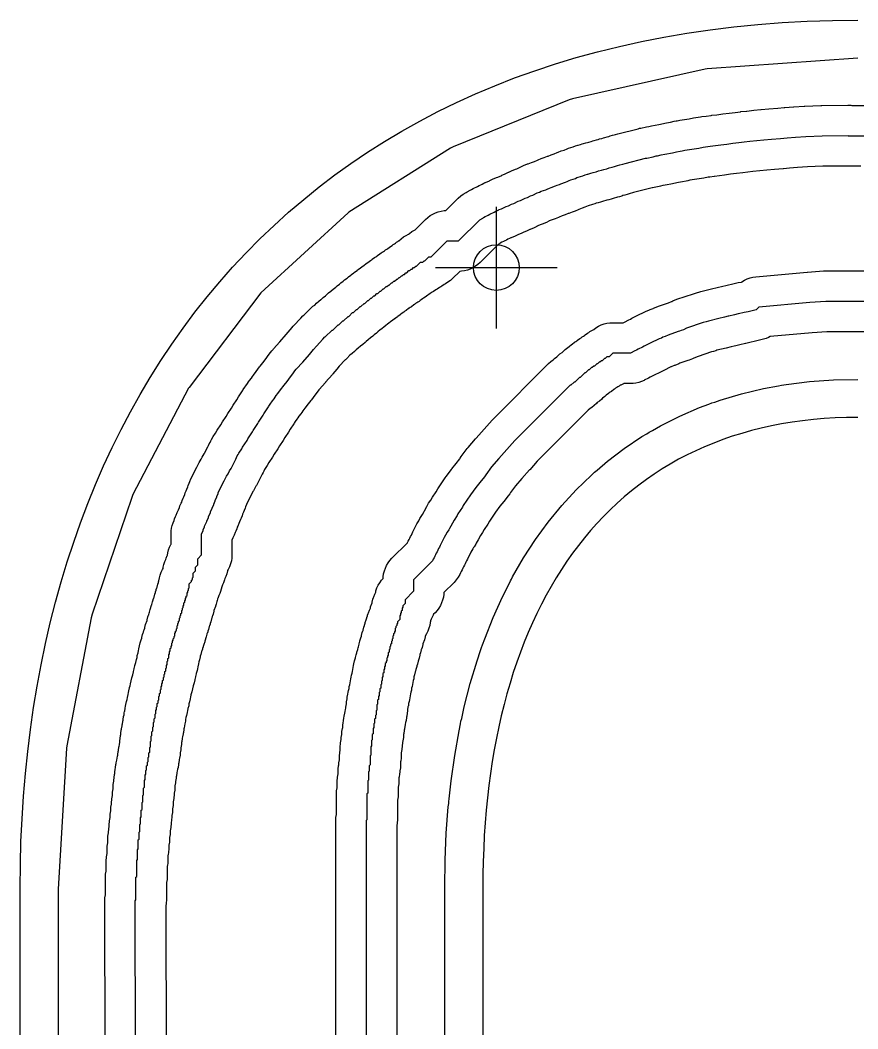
# Model space of a CAD drawing. Header units: millimetres. Extents: x 0 to 1800, y 0 to 406.
# Drawn here: x 1056.6 to 1166.6, y 183.9 to 316.4 of the extents above; entities that cross this region are included whole.
import ezdxf

# ---------------------------------------------------------------- set-up
doc = ezdxf.new("R2010")
doc.units = ezdxf.units.MM
for name, color, linetype in [('1_LETTERS', 7, 'Continuous'), ('2_BACK_inset_5mm', 7, 'Continuous'), ('4_THREADED_RODS_MX', 7, 'Continuous'), ('CENTERLINE', 7, 'Continuous'), ('GROOVE_8MM', 7, 'Continuous')]:
    doc.layers.add(name, color=color, linetype=linetype)

msp = doc.modelspace()

# ---------------------------------------------------------------- linework, layer by layer
at = {"layer": '1_LETTERS'}
for points in [[(1056.64, 165.4), (1056.64, 202.42), (1056.67, 205.48), (1056.75, 208.51), (1056.89, 211.51), (1057.09, 214.48), (1057.33, 217.43), (1057.64, 220.35), (1057.99, 223.24), (1058.41, 226.1), (1058.87, 228.93), (1059.39, 231.73), (1059.97, 234.5), (1060.6, 237.23), (1061.29, 239.93), (1062.03, 242.6), (1062.82, 245.23), (1063.67, 247.82), (1064.57, 250.38), (1065.52, 252.91), (1066.53, 255.39), (1067.6, 257.84), (1068.71, 260.24), (1069.89, 262.61), (1071.11, 264.94), (1072.39, 267.22), (1073.72, 269.46), (1075.1, 271.66), (1076.54, 273.82), (1078.04, 275.93), (1079.58, 278), (1081.18, 280.02), (1082.83, 282), (1084.53, 283.92), (1086.29, 285.8), (1088.1, 287.63), (1089.96, 289.41), (1091.88, 291.15), (1093.85, 292.83), (1095.87, 294.46), (1097.94, 296.03), (1100.06, 297.56), (1102.24, 299.03), (1104.47, 300.44), (1106.75, 301.8), (1109.09, 303.11), (1111.47, 304.36), (1113.91, 305.55), (1116.4, 306.68), (1118.94, 307.75), (1121.54, 308.77), (1124.18, 309.72), (1126.88, 310.62), (1129.63, 311.45), (1132.43, 312.22), (1135.28, 312.92), (1138.18, 313.57), (1141.13, 314.14), (1144.14, 314.66), (1147.19, 315.1), (1150.3, 315.48), (1153.46, 315.8), (1156.67, 316.04), (1159.93, 316.22), (1163.24, 316.32), (1166.6, 316.36)], [(1166.6, 264.2), (1165.1, 264.18), (1163.62, 264.13), (1162.17, 264.04), (1160.74, 263.92), (1159.33, 263.76), (1157.94, 263.57), (1156.58, 263.35), (1155.23, 263.09), (1153.91, 262.8), (1152.62, 262.47), (1151.34, 262.11), (1150.09, 261.72), (1148.86, 261.29), (1147.66, 260.84), (1146.47, 260.35), (1145.31, 259.83), (1144.18, 259.28), (1143.06, 258.7), (1141.97, 258.08), (1140.9, 257.44), (1139.86, 256.76), (1138.84, 256.06), (1137.84, 255.32), (1136.86, 254.56), (1135.91, 253.76), (1134.98, 252.94), (1134.08, 252.08), (1133.19, 251.2), (1132.34, 250.29), (1131.5, 249.35), (1130.69, 248.39), (1129.9, 247.39), (1129.14, 246.37), (1128.39, 245.32), (1127.68, 244.25), (1126.98, 243.15), (1126.31, 242.02), (1125.67, 240.86), (1125.05, 239.68), (1124.45, 238.47), (1123.87, 237.24), (1123.32, 235.98), (1122.8, 234.7), (1122.29, 233.39), (1121.82, 232.06), (1121.36, 230.7), (1120.93, 229.32), (1120.53, 227.92), (1120.15, 226.49), (1119.79, 225.04), (1119.46, 223.57), (1119.15, 222.07), (1118.86, 220.55), (1118.6, 219.01), (1118.37, 217.44), (1118.16, 215.86), (1117.97, 214.25), (1117.81, 212.62), (1117.68, 210.98), (1117.56, 209.31), (1117.48, 207.62), (1117.41, 205.9), (1117.38, 204.17), (1117.36, 202.42), (1117.36, 165.4)]]:
    msp.add_lwpolyline(points, dxfattribs=at)
at = {"layer": '2_BACK_inset_5mm'}
for points in [[(1166.6, 311.35), (1146.8, 309.98), (1146.54, 309.94), (1129.13, 306.05), (1128.7, 305.91), (1113.47, 299.72), (1113.14, 299.55), (1099.78, 291.13), (1099.71, 291.08), (1088.24, 280.54), (1078.81, 268.14), (1078.75, 268.03), (1071.44, 254.08), (1071.28, 253.69), (1066.07, 238.36), (1065.95, 237.89), (1062.78, 221.06), (1062.74, 220.78), (1061.64, 202.28), (1061.64, 165.54)], [(1112.36, 165.36), (1112.36, 202.46), (1112.42, 206.05), (1112.57, 209.6), (1112.83, 213.08), (1112.88, 213.52), (1112.89, 213.77), (1112.94, 214.11), (1113.2, 216.48), (1113.67, 219.8), (1114.24, 223.03), (1114.44, 223.95), (1114.49, 224.32), (1114.6, 224.69), (1114.92, 226.19), (1115.71, 229.26), (1116.6, 232.24), (1117.07, 233.59), (1117.19, 234), (1117.33, 234.32), (1117.61, 235.13), (1118.72, 237.93), (1119.94, 240.64), (1120.83, 242.37), (1120.99, 242.75), (1121.13, 242.97), (1121.27, 243.25), (1122.72, 245.75), (1124.27, 248.16), (1125.94, 250.45), (1127.72, 252.63), (1129.61, 254.69), (1131.61, 256.63), (1131.8, 256.8), (1132.01, 257.02), (1132.36, 257.28), (1133.72, 258.45), (1135.93, 260.13), (1138.25, 261.68), (1138.87, 262.04), (1139.2, 262.28), (1139.62, 262.47), (1140.68, 263.09), (1143.2, 264.36), (1145.82, 265.49), (1147.01, 265.92), (1147.42, 266.11), (1147.82, 266.21), (1148.53, 266.47), (1151.33, 267.3), (1154.22, 267.99), (1156.17, 268.34), (1156.58, 268.44), (1156.87, 268.46), (1157.19, 268.52), (1160.24, 268.9), (1163.38, 269.13), (1166.6, 269.2)]]:
    msp.add_lwpolyline(points, dxfattribs=at)
at = {"layer": '4_THREADED_RODS_MX'}
for p, q in [((1119.13, 291.87), (1119.13, 275.87)), ((1111.13, 283.87), (1127.13, 283.87))]:
    msp.add_line(p, q, dxfattribs=at)
msp.add_circle((1119.13, 283.87), 3, dxfattribs=at)
at = {"layer": 'CENTERLINE'}
for points in [[(1078.54, 241.14), (1078.64, 241.24), (1078.64, 241.44), (1078.74, 241.54), (1078.74, 241.74), (1078.84, 241.84), (1078.84, 242.34), (1079.14, 242.64), (1079.14, 242.84), (1079.24, 242.94), (1079.24, 243.14), (1079.34, 243.24), (1079.34, 243.74), (1079.64, 244.04), (1079.64, 244.54), (1079.94, 244.84), (1079.94, 245.64), (1080.44, 246.14), (1080.44, 248.93), (1080.64, 249.33), (1080.64, 249.43), (1080.84, 249.83), (1080.84, 249.93), (1081.14, 250.53), (1081.14, 250.63), (1081.34, 251.03), (1081.34, 251.13), (1081.64, 251.73), (1081.64, 251.83), (1081.84, 252.23), (1081.84, 252.33), (1082.04, 252.73), (1082.04, 252.83), (1082.24, 253.23), (1082.24, 253.33), (1082.44, 253.73), (1082.44, 253.83), (1082.64, 254.23), (1082.64, 254.33), (1082.64, 254.34), (1083.42, 255.89), (1083.42, 255.89), (1083.72, 256.49), (1083.92, 256.79), (1084.12, 257.19), (1084.32, 257.49), (1084.84, 258.54), (1084.94, 258.74), (1085.04, 258.94), (1085.14, 259.14), (1085.24, 259.34), (1085.32, 259.49), (1085.72, 260.09), (1085.82, 260.29), (1086.42, 261.19), (1086.52, 261.39), (1087.12, 262.29), (1087.22, 262.49), (1087.82, 263.39), (1087.92, 263.59), (1088.52, 264.49), (1088.62, 264.69), (1089.22, 265.59), (1089.23, 265.61), (1089.26, 265.66), (1089.46, 265.96), (1089.76, 266.36), (1089.96, 266.66), (1090.26, 267.06), (1090.46, 267.36), (1090.81, 267.82), (1091.27, 268.43), (1091.67, 268.93), (1092.11, 269.52), (1092.41, 269.92), (1092.71, 270.32), (1092.71, 270.33), (1092.87, 270.52), (1093.72, 271.46), (1094.61, 272.47), (1095.16, 273.13), (1095.53, 273.56), (1096.37, 274.49), (1096.64, 274.77), (1096.67, 274.77), (1097.57, 275.67), (1097.67, 275.67), (1098.37, 276.37), (1098.47, 276.37), (1098.97, 276.87), (1099.07, 276.87), (1099.67, 277.47), (1099.77, 277.47), (1100.27, 277.97), (1100.37, 277.97), (1100.77, 278.37), (1100.87, 278.37), (1101.27, 278.77), (1101.37, 278.77), (1101.77, 279.17), (1101.87, 279.17), (1102.27, 279.57), (1102.37, 279.57), (1102.67, 279.87), (1102.77, 279.87), (1103.07, 280.17), (1103.17, 280.17), (1103.47, 280.47), (1103.57, 280.47), (1103.87, 280.77), (1103.97, 280.77), (1104.27, 281.07), (1104.37, 281.07), (1104.67, 281.37), (1104.77, 281.37), (1104.97, 281.57), (1105.07, 281.57), (1105.37, 281.87), (1105.47, 281.87), (1105.67, 282.07), (1105.77, 282.07), (1106.07, 282.37), (1106.17, 282.37), (1106.37, 282.57), (1106.47, 282.57), (1106.67, 282.77), (1106.77, 282.77), (1106.97, 282.97), (1107.07, 282.97), (1107.27, 283.17), (1107.37, 283.17), (1107.67, 283.47), (1107.77, 283.47), (1107.97, 283.67), (1108.07, 283.67), (1108.27, 283.87), (1108.37, 283.87), (1108.57, 284.07), (1108.67, 284.07), (1109.17, 284.57), (1109.47, 284.57), (1109.67, 284.77), (1109.77, 284.77), (1110.27, 285.27), (1110.57, 285.27), (1112.67, 287.37), (1114.17, 287.37), (1116.97, 290.16), (1117.37, 290.36), (1117.47, 290.46), (1117.47, 290.47), (1117.67, 290.57), (1117.87, 290.67), (1118.07, 290.77), (1118.27, 290.87), (1118.47, 290.97), (1118.67, 291.07), (1118.87, 291.17), (1119.07, 291.27), (1119.27, 291.37), (1119.47, 291.47), (1119.51, 291.49), (1119.81, 291.59), (1120.41, 291.89), (1120.71, 291.99), (1121.11, 292.19), (1121.41, 292.29), (1122.01, 292.59), (1122.31, 292.69), (1122.91, 292.99), (1123.21, 293.09), (1123.61, 293.29), (1123.91, 293.39), (1124.51, 293.69), (1124.81, 293.79), (1125.01, 293.89), (1125.61, 294.09), (1125.81, 294.19), (1126.11, 294.29), (1126.31, 294.39), (1126.91, 294.59), (1127.11, 294.69), (1127.41, 294.79), (1127.61, 294.89), (1128.21, 295.09), (1128.41, 295.19), (1128.71, 295.29), (1128.91, 295.39), (1129.51, 295.59), (1129.71, 295.69), (1129.89, 295.74), (1130.49, 295.94), (1130.79, 296.04), (1131.09, 296.14), (1131.14, 296.16), (1131.54, 296.26), (1131.84, 296.36), (1132.24, 296.46), (1132.54, 296.56), (1132.94, 296.66), (1133.24, 296.76), (1133.64, 296.86), (1133.94, 296.96), (1134.34, 297.06), (1134.64, 297.16), (1135.04, 297.26), (1135.34, 297.36), (1135.74, 297.46), (1136.04, 297.56), (1138.72, 298.23), (1138.87, 298.26), (1139.72, 298.43), (1140.12, 298.53), (1140.27, 298.56), (1140.77, 298.66), (1141.27, 298.76), (1142.27, 298.96), (1142.77, 299.06), (1143.27, 299.16), (1143.53, 299.21), (1143.89, 299.27), (1144.49, 299.37), (1145.09, 299.47), (1145.69, 299.57), (1146.29, 299.67), (1146.58, 299.72), (1147.21, 299.8), (1147.91, 299.9), (1148.58, 299.99), (1149.38, 300.09), (1150.18, 300.19), (1150.98, 300.29), (1151.67, 300.37), (1152.39, 300.45), (1153.31, 300.54), (1154.24, 300.64), (1155.27, 300.73), (1156.44, 300.84), (1157.29, 300.92), (1158.41, 301), (1159.77, 301.09), (1161.88, 301.17), (1165.29, 301.21), (1165.33, 301.17), (1167.73, 301.17)], [(1176.47, 279.44), (1162.36, 279.44), (1160.28, 279.29), (1153.57, 278.68), (1153.23, 278.34), (1153.22, 278.34), (1152.18, 278.08), (1151.68, 277.98), (1150.93, 277.79), (1150.88, 277.78), (1150.38, 277.68), (1149.63, 277.49), (1149.58, 277.48), (1149.08, 277.38), (1148.33, 277.19), (1146.96, 276.85), (1146.66, 276.75), (1146.26, 276.65), (1144.09, 275.92), (1143.69, 275.72), (1143.39, 275.62), (1143.19, 275.52), (1143.01, 275.46), (1141.69, 275.02), (1141.29, 274.82), (1140.99, 274.72), (1140.79, 274.62), (1140.49, 274.52), (1139.33, 273.94), (1138.73, 273.64), (1138.53, 273.54), (1138.33, 273.44), (1137.73, 273.14), (1137.53, 273.04), (1137.33, 272.94), (1136.73, 272.64), (1136.73, 272.64), (1134.43, 272.64), (1133.93, 272.14), (1133.63, 272.14), (1133.43, 271.94), (1133.33, 271.94), (1133.03, 271.64), (1132.93, 271.64), (1132.73, 271.44), (1132.63, 271.44), (1132.43, 271.24), (1132.33, 271.24), (1132.03, 270.94), (1131.93, 270.94), (1131.73, 270.74), (1131.63, 270.74), (1131.33, 270.44), (1131.23, 270.44), (1130.83, 270.04), (1130.73, 270.04), (1130.13, 269.44), (1130.03, 269.44), (1129.43, 268.84), (1129.33, 268.84), (1128.93, 268.44), (1128.83, 268.44), (1121.58, 261.19), (1120.52, 260), (1119.46, 258.82), (1118.52, 257.7), (1117.74, 256.65), (1117.57, 256.4), (1116.98, 255.66), (1116.43, 254.98), (1115.74, 254.05), (1114.78, 252.62), (1114.68, 252.42), (1114.08, 251.52), (1113.98, 251.32), (1113.58, 250.72), (1113.18, 249.92), (1112.98, 249.62), (1112.88, 249.42), (1112.68, 249.12), (1112.48, 248.72), (1112.28, 248.42), (1111.76, 247.37), (1111.66, 247.17), (1111.56, 246.97), (1111.46, 246.77), (1111.36, 246.57), (1111.26, 246.37), (1111.16, 246.17), (1111.06, 245.97), (1110.96, 245.77), (1110.86, 245.57), (1110.76, 245.37), (1110.76, 245.37), (1108.26, 242.87), (1108.26, 241.37), (1107.16, 240.27), (1107.16, 239.77), (1106.86, 239.47), (1106.86, 239.27), (1106.76, 239.17), (1106.76, 238.87), (1106.66, 238.77), (1106.66, 238.57), (1106.56, 238.47), (1106.56, 238.27), (1106.46, 238.17), (1106.46, 237.67), (1106.16, 237.37), (1106.16, 237.17), (1106.06, 237.07), (1106.06, 236.87), (1105.96, 236.77), (1105.96, 236.57), (1105.86, 236.47), (1105.86, 236.17), (1105.76, 236.07), (1105.76, 235.87), (1105.66, 235.77), (1105.66, 235.57), (1105.56, 235.47), (1105.56, 235.17), (1105.46, 235.07), (1105.46, 234.87), (1105.36, 234.77), (1105.36, 234.47), (1105.26, 234.37), (1105.26, 234.17), (1105.16, 234.07), (1105.16, 233.77), (1105.06, 233.67), (1105.06, 233.37), (1104.96, 233.27), (1104.96, 232.97), (1104.86, 232.87), (1104.86, 232.67), (1104.76, 232.57), (1104.76, 232.27), (1104.66, 232.17), (1104.66, 231.97), (1104.56, 231.87), (1104.56, 231.57), (1104.46, 231.47), (1104.46, 231.17), (1104.36, 231.07), (1104.36, 230.67), (1104.26, 230.57), (1104.26, 230.17), (1104.16, 230.07), (1104.16, 229.67), (1104.06, 229.57), (1104.06, 229.17), (1103.96, 229.07), (1103.96, 228.67), (1103.86, 228.57), (1103.86, 228.17), (1103.76, 228.07), (1103.76, 227.67), (1103.66, 227.57), (1103.66, 227.17), (1103.56, 227.07), (1103.56, 226.57), (1103.46, 226.47), (1103.46, 225.77), (1103.36, 225.67), (1103.36, 225.17), (1103.26, 225.07), (1103.26, 224.67), (1103.16, 224.57), (1103.16, 224.07), (1103.06, 223.97), (1103.06, 223.47), (1102.96, 223.37), (1102.96, 222.67), (1102.86, 222.57), (1102.86, 221.87), (1102.76, 221.77), (1102.76, 221.07), (1102.66, 220.97), (1102.66, 219.87), (1102.56, 219.77), (1102.56, 218.57), (1102.46, 218.47), (1102.46, 217.77), (1102.36, 217.67), (1102.36, 216.57), (1102.26, 216.47), (1102.26, 214.87), (1102.16, 214.77), (1102.16, 211.37)], [(1071.84, 161.07), (1071.75, 200.75), (1071.84, 200.84), (1071.84, 203.84), (1071.94, 203.94), (1071.94, 206.04), (1072.04, 206.14), (1072.04, 207.44), (1072.14, 207.54), (1072.14, 208.74), (1072.24, 208.84), (1072.24, 209.74), (1072.34, 209.84), (1072.34, 210.74), (1072.44, 210.84), (1072.44, 211.64), (1072.54, 211.74), (1072.54, 212.64), (1072.64, 212.74), (1072.64, 213.64), (1072.74, 213.74), (1072.74, 214.54), (1072.84, 214.64), (1072.84, 215.54), (1072.94, 215.64), (1072.94, 216.54), (1073.04, 216.64), (1073.04, 217.24), (1073.14, 217.34), (1073.14, 217.84), (1073.24, 217.94), (1073.24, 218.44), (1073.34, 218.54), (1073.34, 218.94), (1073.44, 219.04), (1073.44, 219.54), (1073.54, 219.64), (1073.54, 220.14), (1073.64, 220.24), (1073.64, 220.84), (1073.74, 220.94), (1073.74, 221.64), (1073.84, 221.74), (1073.84, 222.34), (1073.94, 222.44), (1073.94, 222.94), (1074.04, 223.04), (1074.04, 223.54), (1074.14, 223.64), (1074.14, 224.14), (1074.24, 224.24), (1074.24, 224.64), (1074.34, 224.74), (1074.34, 225.24), (1074.44, 225.34), (1074.44, 225.74), (1074.54, 225.84), (1074.54, 226.14), (1074.64, 226.24), (1074.64, 226.64), (1074.74, 226.74), (1074.74, 227.04), (1074.84, 227.14), (1074.84, 227.54), (1074.94, 227.64), (1074.94, 227.94), (1075.04, 228.04), (1075.04, 228.44), (1075.14, 228.54), (1075.14, 228.84), (1075.24, 228.94), (1075.24, 229.24), (1075.34, 229.34), (1075.34, 229.64), (1075.44, 229.74), (1075.44, 230.04), (1075.54, 230.14), (1075.54, 230.44), (1075.64, 230.54), (1075.64, 230.84), (1075.74, 230.94), (1075.74, 231.24), (1075.84, 231.34), (1075.84, 231.64), (1075.94, 231.74), (1075.94, 232.14), (1076.04, 232.24), (1076.04, 232.54), (1076.14, 232.64), (1076.14, 233.04), (1076.24, 233.14), (1076.24, 233.44), (1076.34, 233.54), (1076.34, 233.84), (1076.44, 233.94), (1076.44, 234.14), (1076.54, 234.24), (1076.54, 234.54), (1076.64, 234.64), (1076.64, 234.84), (1076.74, 234.94), (1076.74, 235.14), (1076.84, 235.24), (1076.84, 235.44), (1076.94, 235.54), (1076.94, 235.84), (1077.04, 235.94), (1077.04, 236.14), (1077.14, 236.24), (1077.14, 236.44), (1077.24, 236.54), (1077.24, 236.84), (1077.34, 236.94), (1077.34, 237.14), (1077.44, 237.24), (1077.44, 237.44), (1077.54, 237.54), (1077.54, 237.84), (1077.64, 237.94), (1077.64, 238.14), (1077.74, 238.24), (1077.74, 238.44), (1077.84, 238.54), (1077.84, 238.84), (1077.94, 238.94), (1077.94, 239.14), (1078.04, 239.24), (1078.04, 239.44), (1078.14, 239.54), (1078.14, 239.84), (1078.24, 239.94), (1078.24, 240.14), (1078.34, 240.24), (1078.34, 240.44), (1078.44, 240.54), (1078.44, 240.74), (1078.54, 240.84), (1078.54, 241.14)], [(1102.16, 211.37), (1102.06, 211.27), (1102.06, 162.68)]]:
    msp.add_lwpolyline(points, dxfattribs=at)
at = {"layer": 'GROOVE_8MM'}
for points in [[(1067.84, 161.06), (1067.75, 200.74), (1067.77, 201.13), (1067.83, 201.52), (1067.84, 201.57), (1067.84, 203.84), (1067.86, 204.23), (1067.91, 204.62), (1067.94, 204.71), (1067.94, 204.71), (1067.94, 206.04), (1067.96, 206.43), (1068.01, 206.82), (1068.04, 206.91), (1068.04, 207.44), (1068.06, 207.83), (1068.11, 208.22), (1068.14, 208.31), (1068.14, 208.74), (1068.16, 209.13), (1068.21, 209.52), (1068.24, 209.61), (1068.24, 209.74), (1068.26, 210.13), (1068.31, 210.52), (1068.34, 210.61), (1068.34, 210.74), (1068.36, 211.13), (1068.41, 211.52), (1068.44, 211.61), (1068.44, 211.64), (1068.46, 212.03), (1068.51, 212.42), (1068.54, 212.51), (1068.54, 212.64), (1068.56, 213.03), (1068.61, 213.42), (1068.64, 213.51), (1068.64, 213.64), (1068.66, 214.03), (1068.71, 214.42), (1068.74, 214.51), (1068.74, 214.54), (1068.76, 214.93), (1068.81, 215.32), (1068.84, 215.41), (1068.84, 215.54), (1068.86, 215.93), (1068.91, 216.32), (1068.94, 216.41), (1068.94, 216.54), (1068.96, 216.93), (1069.01, 217.32), (1069.05, 217.45), (1069.06, 217.63), (1069.11, 218.02), (1069.15, 218.17), (1069.16, 218.23), (1069.21, 218.62), (1069.25, 218.77), (1069.26, 218.83), (1069.31, 219.22), (1069.38, 219.47), (1069.41, 219.72), (1069.45, 219.87), (1069.46, 219.93), (1069.51, 220.32), (1069.55, 220.47), (1069.56, 220.53), (1069.61, 220.92), (1069.65, 221.05), (1069.66, 221.23), (1069.71, 221.62), (1069.74, 221.73), (1069.76, 222.03), (1069.81, 222.42), (1069.85, 222.55), (1069.86, 222.73), (1069.91, 223.12), (1069.95, 223.27), (1069.96, 223.33), (1070.01, 223.72), (1070.05, 223.87), (1070.06, 223.93), (1070.11, 224.32), (1070.15, 224.47), (1070.16, 224.53), (1070.21, 224.92), (1070.28, 225.17), (1070.31, 225.42), (1070.35, 225.57), (1070.36, 225.63), (1070.41, 226.02), (1070.48, 226.27), (1070.51, 226.52), (1070.61, 226.9), (1070.61, 226.9), (1070.61, 226.92), (1070.68, 227.17), (1070.71, 227.42), (1070.81, 227.8), (1070.81, 227.8), (1070.81, 227.82), (1070.88, 228.07), (1070.91, 228.32), (1071.01, 228.7), (1071.01, 228.7), (1071.01, 228.72), (1071.08, 228.97), (1071.11, 229.22), (1071.21, 229.6), (1071.21, 229.6), (1071.21, 229.62), (1071.31, 230), (1071.31, 230), (1071.31, 230.02), (1071.41, 230.4), (1071.41, 230.4), (1071.41, 230.42), (1071.51, 230.8), (1071.51, 230.8), (1071.51, 230.82), (1071.61, 231.2), (1071.61, 231.2), (1071.61, 231.22), (1071.71, 231.6), (1071.71, 231.6), (1071.71, 231.62), (1071.81, 232), (1071.81, 232), (1071.81, 232.02), (1071.91, 232.4), (1071.91, 232.4), (1071.91, 232.42), (1071.98, 232.67), (1072.01, 232.92), (1072.11, 233.3), (1072.11, 233.3), (1072.11, 233.32), (1072.18, 233.57), (1072.21, 233.82), (1072.31, 234.2), (1072.31, 234.2), (1072.31, 234.22), (1072.41, 234.6), (1072.41, 234.6), (1072.41, 234.62), (1072.51, 235), (1072.59, 235.23), (1072.61, 235.3), (1072.61, 235.3), (1072.61, 235.32), (1072.71, 235.7), (1072.79, 235.93), (1072.81, 236), (1072.89, 236.23), (1072.91, 236.3), (1072.99, 236.53), (1073.01, 236.6), (1073.01, 236.6), (1073.01, 236.62), (1073.11, 237), (1073.19, 237.23), (1073.21, 237.3), (1073.29, 237.53), (1073.31, 237.6), (1073.31, 237.6), (1073.31, 237.62), (1073.41, 238), (1073.49, 238.23), (1073.51, 238.3), (1073.59, 238.53), (1073.61, 238.6), (1073.61, 238.6), (1073.61, 238.62), (1073.71, 239), (1073.79, 239.23), (1073.81, 239.3), (1073.89, 239.53), (1073.91, 239.6), (1073.91, 239.6), (1073.91, 239.62), (1074.01, 240), (1074.09, 240.23), (1074.11, 240.3), (1074.19, 240.53), (1074.21, 240.6), (1074.21, 240.6), (1074.21, 240.62), (1074.31, 241), (1074.39, 241.23), (1074.41, 241.3), (1074.49, 241.53), (1074.51, 241.6), (1074.59, 241.83), (1074.61, 241.9), (1074.61, 241.9), (1074.61, 241.92), (1074.71, 242.3), (1074.79, 242.53), (1074.81, 242.6), (1074.86, 242.73), (1074.91, 243.12), (1075.01, 243.5), (1075.14, 243.87), (1075.31, 244.22), (1075.39, 244.36), (1075.41, 244.52), (1075.51, 244.9), (1075.64, 245.27), (1075.77, 245.54), (1075.81, 245.7), (1075.94, 246.07), (1075.97, 246.13), (1076.01, 246.42), (1076.11, 246.8), (1076.24, 247.17), (1076.41, 247.52), (1076.44, 247.57), (1076.44, 248.93), (1076.45, 249.3), (1076.51, 249.67), (1076.59, 250.03), (1076.71, 250.38), (1076.84, 250.68), (1076.91, 250.88), (1077.04, 251.18), (1077.11, 251.38), (1077.26, 251.72), (1077.35, 251.89), (1077.41, 252.08), (1077.54, 252.38), (1077.61, 252.58), (1077.76, 252.92), (1077.85, 253.09), (1077.91, 253.28), (1078.04, 253.58), (1078.11, 253.78), (1078.24, 254.08), (1078.31, 254.28), (1078.44, 254.58), (1078.51, 254.78), (1078.64, 255.08), (1078.71, 255.28), (1078.84, 255.58), (1078.91, 255.78), (1079.06, 256.12), (1079.84, 257.68), (1080.14, 258.28), (1080.39, 258.71), (1080.45, 258.8), (1080.54, 258.98), (1080.79, 259.41), (1080.85, 259.5), (1081.26, 260.32), (1081.36, 260.52), (1081.46, 260.72), (1081.56, 260.92), (1081.66, 261.12), (1081.74, 261.28), (1081.99, 261.71), (1082.27, 262.13), (1082.49, 262.51), (1082.97, 263.23), (1083.19, 263.61), (1083.67, 264.33), (1083.89, 264.71), (1084.37, 265.43), (1084.59, 265.81), (1085.07, 266.53), (1085.29, 266.91), (1085.82, 267.71), (1085.83, 267.72), (1085.86, 267.77), (1085.89, 267.81), (1085.89, 267.81), (1085.93, 267.88), (1085.93, 267.88), (1086.13, 268.18), (1086.26, 268.36), (1086.49, 268.67), (1086.63, 268.88), (1086.76, 269.06), (1086.99, 269.37), (1087.13, 269.58), (1087.26, 269.76), (1087.61, 270.22), (1088.07, 270.83), (1088.14, 270.93), (1088.5, 271.38), (1088.91, 271.92), (1089.21, 272.32), (1089.51, 272.72), (1089.51, 272.73), (1089.68, 272.93), (1089.84, 273.12), (1089.9, 273.19), (1090.73, 274.11), (1091.57, 275.07), (1092.09, 275.69), (1092.12, 275.74), (1092.49, 276.17), (1092.58, 276.27), (1093.43, 277.19), (1093.47, 277.24), (1093.74, 277.52), (1093.86, 277.64), (1094.78, 278.54), (1095.07, 278.79), (1095.31, 278.96), (1095.54, 279.2), (1095.83, 279.46), (1096.11, 279.67), (1096.14, 279.7), (1096.43, 279.96), (1096.71, 280.17), (1096.84, 280.3), (1097.13, 280.56), (1097.41, 280.77), (1097.44, 280.8), (1097.73, 281.06), (1098.05, 281.29), (1098.05, 281.3), (1098.23, 281.46), (1098.55, 281.69), (1098.55, 281.7), (1098.73, 281.86), (1099.05, 282.09), (1099.05, 282.1), (1099.23, 282.26), (1099.55, 282.49), (1099.55, 282.5), (1099.73, 282.66), (1100.05, 282.89), (1100.08, 282.91), (1100.13, 282.96), (1100.45, 283.19), (1100.48, 283.21), (1100.53, 283.26), (1100.85, 283.49), (1100.88, 283.51), (1100.93, 283.56), (1101.25, 283.79), (1101.28, 283.81), (1101.33, 283.86), (1101.65, 284.09), (1101.68, 284.11), (1101.73, 284.16), (1102.05, 284.39), (1102.08, 284.41), (1102.13, 284.46), (1102.45, 284.69), (1102.61, 284.79), (1102.75, 284.89), (1102.78, 284.91), (1102.83, 284.96), (1103.15, 285.19), (1103.31, 285.29), (1103.45, 285.39), (1103.48, 285.41), (1103.53, 285.46), (1103.85, 285.69), (1104.01, 285.79), (1104.15, 285.89), (1104.31, 285.99), (1104.45, 286.09), (1104.61, 286.19), (1104.75, 286.29), (1104.91, 286.39), (1105.05, 286.49), (1105.08, 286.51), (1105.13, 286.56), (1105.45, 286.79), (1105.61, 286.89), (1105.75, 286.99), (1105.91, 287.09), (1106.05, 287.19), (1106.21, 287.29), (1106.31, 287.37), (1106.34, 287.4), (1106.63, 287.66), (1106.95, 287.89), (1107.28, 288.1), (1107.61, 288.25), (1107.73, 288.36), (1108.05, 288.59), (1108.38, 288.8), (1108.49, 288.85), (1109.84, 290.2), (1110.13, 290.46), (1110.45, 290.69), (1110.78, 290.9), (1111.14, 291.06), (1111.51, 291.2), (1111.89, 291.29), (1112.28, 291.35), (1112.5, 291.36), (1114.14, 292.99), (1114.46, 293.28), (1114.8, 293.53), (1115.18, 293.74), (1115.19, 293.75), (1115.3, 293.83), (1115.68, 294.04), (1115.88, 294.14), (1116.08, 294.24), (1116.28, 294.34), (1116.48, 294.44), (1116.68, 294.54), (1116.88, 294.64), (1117.08, 294.74), (1117.28, 294.84), (1117.48, 294.94), (1117.68, 295.04), (1117.72, 295.06), (1118.24, 295.28), (1118.27, 295.29), (1118.62, 295.46), (1119.14, 295.68), (1119.17, 295.69), (1119.32, 295.76), (1119.84, 295.98), (1119.87, 295.99), (1120.22, 296.16), (1120.74, 296.38), (1120.77, 296.39), (1121.12, 296.56), (1121.64, 296.78), (1121.67, 296.79), (1121.82, 296.86), (1122.34, 297.08), (1122.37, 297.09), (1122.72, 297.26), (1123.24, 297.48), (1123.33, 297.51), (1123.74, 297.68), (1124.13, 297.81), (1124.54, 297.98), (1124.63, 298.01), (1125.04, 298.18), (1125.43, 298.31), (1125.84, 298.48), (1125.93, 298.51), (1126.34, 298.68), (1126.73, 298.81), (1127.14, 298.98), (1127.23, 299.01), (1127.64, 299.18), (1128.03, 299.31), (1128.44, 299.48), (1128.62, 299.54), (1129.22, 299.74), (1129.52, 299.84), (1129.82, 299.94), (1129.87, 299.96), (1130.17, 300.04), (1130.42, 300.1), (1130.57, 300.16), (1130.87, 300.24), (1131.12, 300.3), (1131.27, 300.36), (1131.57, 300.44), (1131.82, 300.5), (1131.97, 300.56), (1132.27, 300.64), (1132.52, 300.7), (1132.67, 300.76), (1132.97, 300.84), (1133.22, 300.9), (1133.37, 300.96), (1133.67, 301.04), (1133.92, 301.1), (1134.07, 301.16), (1134.37, 301.24), (1134.62, 301.3), (1134.77, 301.36), (1135.07, 301.44), (1137.75, 302.11), (1137.94, 302.16), (1138.08, 302.18), (1138.84, 302.34), (1139.15, 302.41), (1139.34, 302.46), (1139.48, 302.48), (1139.98, 302.58), (1140.48, 302.68), (1141.48, 302.88), (1141.98, 302.98), (1142.48, 303.08), (1142.74, 303.14), (1142.87, 303.16), (1143.23, 303.22), (1143.83, 303.32), (1144.43, 303.42), (1145.03, 303.52), (1145.63, 303.62), (1145.93, 303.67), (1146.09, 303.69), (1146.68, 303.77), (1147.34, 303.86), (1147.41, 303.87), (1148.08, 303.95), (1148.88, 304.05), (1149.68, 304.15), (1150.48, 304.25), (1151.18, 304.34), (1151.23, 304.35), (1151.95, 304.43), (1151.99, 304.43), (1152.91, 304.52), (1153.84, 304.62), (1153.88, 304.62), (1154.91, 304.71), (1156.06, 304.82), (1156.89, 304.9), (1157.01, 304.91), (1158.13, 304.99), (1158.16, 304.99), (1159.53, 305.08), (1159.61, 305.08), (1161.72, 305.17), (1161.84, 305.17), (1165.25, 305.21), (1165.65, 305.19), (1165.8, 305.17), (1167.73, 305.17)], [(1166.96, 297.17), (1165.33, 297.17), (1164.94, 297.19), (1164.85, 297.2), (1161.98, 297.17), (1159.98, 297.09), (1158.68, 297.01), (1157.63, 296.94), (1156.84, 296.86), (1156.8, 296.85), (1155.63, 296.75), (1154.62, 296.65), (1153.7, 296.56), (1152.81, 296.47), (1152.14, 296.4), (1151.47, 296.32), (1150.67, 296.22), (1149.87, 296.12), (1149.07, 296.02), (1148.44, 295.94), (1147.77, 295.84), (1147.71, 295.83), (1147.16, 295.76), (1146.95, 295.73), (1146.35, 295.63), (1145.75, 295.53), (1145.15, 295.43), (1144.55, 295.33), (1144.25, 295.28), (1144.05, 295.24), (1143.55, 295.14), (1143.05, 295.04), (1142.05, 294.84), (1141.55, 294.74), (1141.05, 294.64), (1141, 294.63), (1140.69, 294.55), (1140.51, 294.51), (1139.65, 294.34), (1139.6, 294.33), (1137.15, 293.72), (1137, 293.67), (1136.71, 293.58), (1136.45, 293.52), (1136.3, 293.47), (1136.01, 293.38), (1135.75, 293.32), (1135.6, 293.27), (1135.31, 293.18), (1135.05, 293.12), (1134.9, 293.07), (1134.61, 292.98), (1134.35, 292.92), (1134.2, 292.87), (1133.91, 292.78), (1133.65, 292.72), (1133.5, 292.67), (1133.21, 292.58), (1132.95, 292.52), (1132.8, 292.47), (1132.51, 292.38), (1132.25, 292.32), (1132.05, 292.25), (1131.75, 292.15), (1131.18, 291.96), (1130.77, 291.79), (1130.38, 291.66), (1129.97, 291.49), (1129.88, 291.46), (1129.47, 291.29), (1129.08, 291.16), (1128.67, 290.99), (1128.58, 290.96), (1128.17, 290.79), (1127.78, 290.66), (1127.37, 290.49), (1127.28, 290.46), (1126.87, 290.29), (1126.48, 290.16), (1126.07, 289.99), (1126.04, 289.98), (1125.7, 289.81), (1125.17, 289.59), (1125.14, 289.58), (1125, 289.51), (1124.47, 289.29), (1124.44, 289.28), (1124.1, 289.11), (1123.57, 288.89), (1123.54, 288.88), (1123.2, 288.71), (1122.67, 288.49), (1122.64, 288.48), (1122.5, 288.41), (1121.97, 288.19), (1121.94, 288.18), (1121.6, 288.01), (1121.07, 287.79), (1121.04, 287.78), (1120.86, 287.69), (1120.66, 287.59), (1120.46, 287.49), (1120.26, 287.39), (1120.06, 287.29), (1119.86, 287.19), (1119.66, 287.09), (1119.64, 287.08), (1119.53, 287), (1119.36, 286.91), (1117, 284.54), (1116.71, 284.28), (1116.39, 284.04), (1116.06, 283.84), (1115.7, 283.67), (1115.33, 283.54), (1114.95, 283.45), (1114.56, 283.39), (1114.33, 283.38), (1113.4, 282.44), (1113.11, 282.18), (1112.79, 281.94), (1112.46, 281.74), (1112.29, 281.66), (1111.99, 281.44), (1111.83, 281.35), (1111.69, 281.24), (1111.36, 281.04), (1111.19, 280.96), (1110.89, 280.74), (1110.73, 280.65), (1110.59, 280.54), (1110.43, 280.45), (1110.29, 280.34), (1110.13, 280.25), (1109.99, 280.14), (1109.96, 280.12), (1109.91, 280.08), (1109.59, 279.84), (1109.43, 279.75), (1109.29, 279.64), (1109.13, 279.55), (1108.99, 279.44), (1108.83, 279.35), (1108.69, 279.24), (1108.53, 279.15), (1108.39, 279.04), (1108.36, 279.02), (1108.31, 278.98), (1107.99, 278.74), (1107.83, 278.65), (1107.69, 278.54), (1107.66, 278.52), (1107.61, 278.48), (1107.29, 278.24), (1107.13, 278.15), (1106.99, 278.04), (1106.96, 278.02), (1106.91, 277.98), (1106.59, 277.74), (1106.56, 277.72), (1106.51, 277.68), (1106.19, 277.44), (1106.16, 277.42), (1106.11, 277.38), (1105.79, 277.14), (1105.76, 277.12), (1105.71, 277.08), (1105.39, 276.84), (1105.36, 276.82), (1105.31, 276.78), (1104.99, 276.54), (1104.96, 276.52), (1104.91, 276.48), (1104.59, 276.24), (1104.59, 276.24), (1104.41, 276.08), (1104.09, 275.84), (1104.09, 275.84), (1103.91, 275.68), (1103.59, 275.44), (1103.59, 275.44), (1103.41, 275.28), (1103.09, 275.04), (1103.09, 275.04), (1102.91, 274.88), (1102.63, 274.67), (1102.6, 274.64), (1102.31, 274.38), (1102.03, 274.17), (1101.9, 274.04), (1101.61, 273.78), (1101.33, 273.57), (1101.3, 273.54), (1101.01, 273.28), (1100.73, 273.07), (1100.5, 272.84), (1100.21, 272.58), (1099.93, 272.37), (1099.5, 271.94), (1099.32, 271.78), (1099.3, 271.76), (1098.52, 270.91), (1098.22, 270.55), (1097.68, 269.91), (1097.62, 269.84), (1096.73, 268.82), (1096.7, 268.78), (1095.88, 267.88), (1095.83, 267.82), (1095.61, 267.52), (1095.31, 267.12), (1094.87, 266.53), (1094.79, 266.43), (1094.43, 265.98), (1094.01, 265.42), (1093.73, 265.05), (1093.59, 264.84), (1093.46, 264.66), (1093.23, 264.35), (1093.09, 264.14), (1092.96, 263.96), (1092.73, 263.65), (1092.59, 263.44), (1092.55, 263.37), (1092.07, 262.66), (1091.85, 262.27), (1091.37, 261.56), (1091.15, 261.17), (1090.67, 260.46), (1090.45, 260.07), (1089.97, 259.36), (1089.75, 258.97), (1089.27, 258.26), (1089.05, 257.87), (1088.78, 257.48), (1088.72, 257.35), (1088.62, 257.15), (1088.52, 256.95), (1088.42, 256.75), (1087.89, 255.7), (1087.65, 255.27), (1087.58, 255.18), (1087.49, 255), (1087.25, 254.57), (1087.18, 254.48), (1086.99, 254.1), (1086.43, 252.97), (1086.36, 252.78), (1086.23, 252.48), (1086.16, 252.28), (1086.03, 251.98), (1085.96, 251.78), (1085.83, 251.48), (1085.76, 251.28), (1085.63, 250.98), (1085.56, 250.78), (1085.43, 250.48), (1085.36, 250.28), (1085.21, 249.94), (1085.13, 249.77), (1085.06, 249.58), (1084.93, 249.28), (1084.86, 249.08), (1084.71, 248.74), (1084.63, 248.57), (1084.56, 248.38), (1084.44, 248.09), (1084.44, 246.14), (1084.42, 245.74), (1084.36, 245.35), (1084.26, 244.97), (1084.13, 244.6), (1083.96, 244.25), (1083.86, 244.08), (1083.86, 244.05), (1083.76, 243.67), (1083.63, 243.3), (1083.5, 243.03), (1083.46, 242.87), (1083.33, 242.5), (1083.2, 242.23), (1083.16, 242.07), (1083.08, 241.84), (1083.06, 241.77), (1082.98, 241.54), (1082.96, 241.47), (1082.83, 241.1), (1082.7, 240.83), (1082.66, 240.67), (1082.58, 240.44), (1082.56, 240.37), (1082.48, 240.14), (1082.46, 240.07), (1082.46, 240.07), (1082.46, 240.05), (1082.36, 239.67), (1082.28, 239.44), (1082.26, 239.37), (1082.18, 239.14), (1082.16, 239.07), (1082.08, 238.84), (1082.06, 238.77), (1082.06, 238.77), (1082.06, 238.75), (1081.96, 238.37), (1081.88, 238.14), (1081.86, 238.07), (1081.78, 237.84), (1081.76, 237.77), (1081.76, 237.77), (1081.76, 237.75), (1081.66, 237.37), (1081.58, 237.14), (1081.56, 237.07), (1081.48, 236.84), (1081.46, 236.77), (1081.46, 236.77), (1081.46, 236.75), (1081.36, 236.37), (1081.28, 236.14), (1081.26, 236.07), (1081.18, 235.84), (1081.16, 235.77), (1081.16, 235.77), (1081.16, 235.75), (1081.06, 235.37), (1080.98, 235.14), (1080.96, 235.07), (1080.88, 234.84), (1080.86, 234.77), (1080.86, 234.77), (1080.86, 234.75), (1080.76, 234.37), (1080.68, 234.14), (1080.66, 234.07), (1080.58, 233.84), (1080.56, 233.77), (1080.48, 233.54), (1080.46, 233.47), (1080.46, 233.47), (1080.46, 233.45), (1080.36, 233.07), (1080.28, 232.84), (1080.26, 232.77), (1080.26, 232.77), (1080.26, 232.75), (1080.16, 232.37), (1080.16, 232.37), (1080.16, 232.35), (1080.1, 232.1), (1080.06, 231.85), (1079.96, 231.47), (1079.96, 231.47), (1079.96, 231.45), (1079.9, 231.2), (1079.86, 230.95), (1079.76, 230.57), (1079.76, 230.57), (1079.76, 230.55), (1079.66, 230.17), (1079.66, 230.17), (1079.66, 230.15), (1079.56, 229.77), (1079.56, 229.77), (1079.56, 229.75), (1079.46, 229.37), (1079.46, 229.37), (1079.46, 229.35), (1079.36, 228.97), (1079.36, 228.97), (1079.36, 228.95), (1079.26, 228.57), (1079.26, 228.57), (1079.26, 228.55), (1079.16, 228.17), (1079.16, 228.17), (1079.16, 228.15), (1079.06, 227.77), (1079.06, 227.77), (1079.06, 227.75), (1079, 227.5), (1078.96, 227.25), (1078.86, 226.87), (1078.86, 226.87), (1078.86, 226.85), (1078.8, 226.6), (1078.76, 226.35), (1078.66, 225.97), (1078.66, 225.97), (1078.66, 225.95), (1078.6, 225.7), (1078.56, 225.45), (1078.46, 225.07), (1078.46, 225.07), (1078.46, 225.05), (1078.4, 224.8), (1078.36, 224.55), (1078.32, 224.4), (1078.32, 224.34), (1078.26, 223.95), (1078.2, 223.7), (1078.16, 223.45), (1078.12, 223.3), (1078.12, 223.24), (1078.06, 222.85), (1078.02, 222.7), (1078.02, 222.64), (1077.96, 222.25), (1077.92, 222.1), (1077.92, 222.04), (1077.86, 221.65), (1077.83, 221.52), (1077.82, 221.34), (1077.76, 220.95), (1077.73, 220.84), (1077.72, 220.54), (1077.66, 220.15), (1077.63, 220.02), (1077.62, 219.84), (1077.56, 219.45), (1077.52, 219.3), (1077.52, 219.24), (1077.46, 218.85), (1077.42, 218.7), (1077.42, 218.64), (1077.36, 218.25), (1077.3, 218), (1077.26, 217.75), (1077.22, 217.6), (1077.22, 217.54), (1077.16, 217.15), (1077.12, 217), (1077.12, 216.94), (1077.06, 216.55), (1077.03, 216.42), (1077.02, 216.24), (1076.96, 215.85), (1076.94, 215.76), (1076.94, 215.64), (1076.92, 215.24), (1076.86, 214.85), (1076.84, 214.76), (1076.84, 214.64), (1076.82, 214.24), (1076.76, 213.85), (1076.74, 213.76), (1076.74, 213.74), (1076.72, 213.34), (1076.66, 212.95), (1076.64, 212.86), (1076.64, 212.74), (1076.62, 212.34), (1076.56, 211.95), (1076.54, 211.86), (1076.54, 211.74), (1076.52, 211.34), (1076.46, 210.95), (1076.44, 210.86), (1076.44, 210.84), (1076.42, 210.44), (1076.36, 210.05), (1076.34, 209.96), (1076.34, 209.84), (1076.32, 209.44), (1076.26, 209.05), (1076.24, 208.96), (1076.24, 208.84), (1076.22, 208.44), (1076.16, 208.05), (1076.14, 207.96), (1076.14, 207.54), (1076.12, 207.14), (1076.06, 206.75), (1076.04, 206.66), (1076.04, 206.66), (1076.04, 206.14), (1076.02, 205.74), (1075.96, 205.35), (1075.94, 205.26), (1075.94, 203.94), (1075.92, 203.54), (1075.86, 203.15), (1075.84, 203.06), (1075.84, 200.84), (1075.82, 200.44), (1075.76, 200.05), (1075.75, 200.02), (1075.84, 161.14)], [(1098.06, 162.68), (1098.06, 211.27), (1098.08, 211.67), (1098.14, 212.06), (1098.16, 212.15), (1098.16, 214.77), (1098.18, 215.17), (1098.24, 215.56), (1098.26, 215.65), (1098.26, 215.65), (1098.26, 216.47), (1098.28, 216.87), (1098.34, 217.26), (1098.36, 217.35), (1098.36, 217.67), (1098.38, 218.07), (1098.44, 218.46), (1098.47, 218.57), (1098.48, 218.87), (1098.54, 219.26), (1098.56, 219.35), (1098.56, 219.77), (1098.58, 220.17), (1098.64, 220.56), (1098.66, 220.65), (1098.66, 220.97), (1098.68, 221.37), (1098.74, 221.76), (1098.77, 221.87), (1098.78, 222.17), (1098.84, 222.56), (1098.87, 222.67), (1098.88, 222.97), (1098.94, 223.36), (1098.97, 223.47), (1098.98, 223.77), (1099.04, 224.16), (1099.08, 224.31), (1099.08, 224.37), (1099.14, 224.76), (1099.18, 224.91), (1099.18, 224.97), (1099.24, 225.36), (1099.3, 225.61), (1099.34, 225.86), (1099.38, 226.01), (1099.38, 226.07), (1099.44, 226.46), (1099.47, 226.57), (1099.48, 226.87), (1099.54, 227.26), (1099.58, 227.41), (1099.58, 227.47), (1099.64, 227.86), (1099.7, 228.11), (1099.74, 228.36), (1099.8, 228.61), (1099.84, 228.86), (1099.9, 229.11), (1099.94, 229.36), (1100, 229.61), (1100.04, 229.86), (1100.1, 230.11), (1100.14, 230.36), (1100.2, 230.61), (1100.24, 230.86), (1100.3, 231.11), (1100.34, 231.36), (1100.4, 231.61), (1100.44, 231.86), (1100.54, 232.24), (1100.54, 232.24), (1100.54, 232.26), (1100.64, 232.64), (1100.64, 232.64), (1100.64, 232.66), (1100.74, 233.04), (1100.82, 233.27), (1100.84, 233.34), (1100.84, 233.34), (1100.84, 233.36), (1100.94, 233.74), (1101.02, 233.97), (1101.04, 234.04), (1101.04, 234.04), (1101.04, 234.06), (1101.14, 234.44), (1101.14, 234.44), (1101.14, 234.46), (1101.24, 234.84), (1101.24, 234.84), (1101.24, 234.86), (1101.34, 235.24), (1101.42, 235.47), (1101.44, 235.54), (1101.44, 235.54), (1101.44, 235.56), (1101.54, 235.94), (1101.62, 236.17), (1101.64, 236.24), (1101.64, 236.24), (1101.64, 236.26), (1101.74, 236.64), (1101.82, 236.87), (1101.84, 236.94), (1101.92, 237.17), (1101.94, 237.24), (1101.94, 237.24), (1101.94, 237.26), (1102.04, 237.64), (1102.12, 237.87), (1102.14, 237.94), (1102.22, 238.17), (1102.24, 238.24), (1102.32, 238.47), (1102.34, 238.54), (1102.47, 238.91), (1102.6, 239.17), (1102.64, 239.34), (1102.72, 239.57), (1102.74, 239.64), (1102.82, 239.87), (1102.84, 239.94), (1102.84, 239.94), (1102.84, 239.96), (1102.94, 240.34), (1103.02, 240.57), (1103.04, 240.64), (1103.17, 241.01), (1103.3, 241.27), (1103.34, 241.44), (1103.47, 241.81), (1103.64, 242.16), (1103.84, 242.5), (1104.07, 242.81), (1104.27, 243.03), (1104.28, 243.27), (1104.34, 243.65), (1104.44, 244.04), (1104.57, 244.4), (1104.74, 244.76), (1104.94, 245.1), (1105.17, 245.41), (1105.43, 245.7), (1107.47, 247.74), (1107.48, 247.76), (1107.58, 247.96), (1107.68, 248.16), (1107.78, 248.36), (1107.88, 248.56), (1107.98, 248.76), (1108.08, 248.96), (1108.18, 249.16), (1108.71, 250.21), (1108.95, 250.64), (1109.02, 250.73), (1109.11, 250.91), (1109.35, 251.34), (1109.43, 251.45), (1109.65, 251.84), (1109.72, 251.93), (1110.01, 252.51), (1110.25, 252.94), (1110.53, 253.35), (1110.75, 253.74), (1111.23, 254.45), (1111.45, 254.84), (1112.41, 256.27), (1112.54, 256.45), (1113.23, 257.38), (1113.31, 257.47), (1113.86, 258.16), (1114.34, 258.76), (1114.41, 258.87), (1114.54, 259.05), (1115.32, 260.1), (1115.45, 260.26), (1116.38, 261.38), (1116.48, 261.49), (1117.54, 262.66), (1118.59, 263.85), (1118.75, 264.02), (1126, 271.27), (1126.29, 271.53), (1126.61, 271.77), (1126.61, 271.77), (1126.79, 271.93), (1127.07, 272.14), (1127.2, 272.27), (1127.49, 272.53), (1127.77, 272.74), (1127.9, 272.87), (1128.19, 273.13), (1128.51, 273.37), (1128.51, 273.37), (1128.69, 273.53), (1129.01, 273.77), (1129.04, 273.79), (1129.09, 273.83), (1129.41, 274.07), (1129.57, 274.16), (1129.71, 274.27), (1129.74, 274.29), (1129.79, 274.33), (1130.11, 274.57), (1130.27, 274.66), (1130.41, 274.77), (1130.57, 274.86), (1130.71, 274.97), (1130.74, 274.99), (1130.79, 275.03), (1131.11, 275.27), (1131.27, 275.36), (1131.41, 275.47), (1131.74, 275.67), (1131.91, 275.75), (1132.21, 275.97), (1132.54, 276.17), (1132.9, 276.34), (1133.27, 276.47), (1133.65, 276.56), (1134.04, 276.62), (1134.43, 276.64), (1135.78, 276.64), (1135.94, 276.72), (1136.54, 277.02), (1136.74, 277.12), (1136.94, 277.22), (1137.54, 277.52), (1138.7, 278.1), (1139.23, 278.32), (1139.32, 278.35), (1139.73, 278.52), (1139.76, 278.53), (1139.9, 278.6), (1140.43, 278.82), (1141.72, 279.25), (1142.13, 279.42), (1142.16, 279.43), (1142.3, 279.5), (1142.83, 279.72), (1145, 280.44), (1145.29, 280.53), (1145.55, 280.59), (1145.7, 280.64), (1145.99, 280.73), (1147.36, 281.07), (1148.11, 281.26), (1148.29, 281.3), (1148.7, 281.38), (1149.41, 281.56), (1149.59, 281.6), (1150, 281.68), (1150.71, 281.86), (1150.89, 281.9), (1151.3, 281.98), (1151.32, 281.98), (1151.36, 282.01), (1151.7, 282.22), (1152.06, 282.39), (1152.43, 282.52), (1152.82, 282.61), (1153.21, 282.67), (1159.91, 283.28), (1159.99, 283.28), (1162.08, 283.43), (1162.36, 283.44), (1176.47, 283.44)], [(1175.7, 275.44), (1162.5, 275.44), (1160.6, 275.31), (1155.09, 274.81), (1154.87, 274.69), (1154.54, 274.56), (1154.19, 274.46), (1153.15, 274.2), (1152.96, 274.15), (1152.56, 274.07), (1151.9, 273.91), (1151.85, 273.9), (1151.66, 273.85), (1151.26, 273.77), (1150.55, 273.6), (1150.36, 273.55), (1149.96, 273.47), (1149.3, 273.31), (1148.08, 273.01), (1147.93, 272.95), (1147.63, 272.87), (1147.38, 272.81), (1145.63, 272.22), (1145.48, 272.15), (1144.96, 271.93), (1144.87, 271.9), (1144.46, 271.73), (1144.28, 271.67), (1143.23, 271.32), (1143.08, 271.25), (1142.56, 271.03), (1142.47, 271), (1142.06, 270.83), (1142.03, 270.82), (1141.12, 270.37), (1140.52, 270.07), (1140.32, 269.97), (1140.12, 269.87), (1139.52, 269.57), (1139.32, 269.47), (1139.12, 269.37), (1138.52, 269.07), (1138.52, 269.06), (1138.18, 268.91), (1137.83, 268.8), (1137.46, 268.71), (1137.1, 268.66), (1136.73, 268.64), (1135.86, 268.64), (1135.82, 268.61), (1135.46, 268.45), (1135.4, 268.42), (1135.25, 268.32), (1135.09, 268.22), (1134.95, 268.12), (1134.79, 268.02), (1134.65, 267.92), (1134.62, 267.9), (1134.57, 267.85), (1134.25, 267.62), (1134.09, 267.52), (1133.95, 267.42), (1133.92, 267.4), (1133.87, 267.35), (1133.55, 267.12), (1133.55, 267.11), (1133.37, 266.95), (1133.09, 266.74), (1132.96, 266.61), (1132.67, 266.35), (1132.39, 266.14), (1132.26, 266.01), (1131.97, 265.75), (1131.65, 265.52), (1131.65, 265.51), (1131.47, 265.35), (1131.19, 265.14), (1124.49, 258.45), (1123.51, 257.34), (1123.49, 257.32), (1122.48, 256.2), (1121.66, 255.22), (1121.01, 254.34), (1120.9, 254.18), (1120.69, 253.9), (1120.1, 253.16), (1119.6, 252.53), (1119.01, 251.74), (1118.23, 250.58), (1118.01, 250.2), (1117.53, 249.48), (1117.31, 249.1), (1117.05, 248.71), (1116.76, 248.13), (1116.51, 247.7), (1116.43, 247.58), (1116.21, 247.2), (1116.15, 247.11), (1116.06, 246.93), (1115.81, 246.5), (1115.75, 246.41), (1115.34, 245.59), (1115.24, 245.39), (1115.14, 245.19), (1115.04, 244.99), (1114.94, 244.79), (1114.84, 244.59), (1114.74, 244.39), (1114.64, 244.19), (1114.54, 243.99), (1114.44, 243.79), (1114.34, 243.59), (1114.34, 243.58), (1114.13, 243.21), (1113.87, 242.86), (1113.59, 242.54), (1112.26, 241.21), (1112.24, 240.98), (1112.19, 240.59), (1112.09, 240.21), (1111.96, 239.84), (1111.79, 239.49), (1111.59, 239.15), (1111.36, 238.84), (1111.09, 238.55), (1110.9, 238.35), (1110.86, 238.24), (1110.69, 237.89), (1110.59, 237.73), (1110.59, 237.71), (1110.51, 237.48), (1110.49, 237.41), (1110.44, 237.28), (1110.39, 236.89), (1110.29, 236.51), (1110.16, 236.14), (1109.99, 235.79), (1109.81, 235.49), (1109.81, 235.48), (1109.79, 235.41), (1109.79, 235.41), (1109.79, 235.39), (1109.69, 235.01), (1109.61, 234.78), (1109.59, 234.71), (1109.51, 234.48), (1109.49, 234.41), (1109.49, 234.41), (1109.49, 234.39), (1109.39, 234.01), (1109.31, 233.78), (1109.29, 233.71), (1109.29, 233.71), (1109.29, 233.69), (1109.19, 233.31), (1109.11, 233.08), (1109.09, 233.01), (1109.09, 233.01), (1109.09, 232.99), (1108.99, 232.61), (1108.99, 232.61), (1108.99, 232.59), (1108.89, 232.21), (1108.89, 232.21), (1108.89, 232.19), (1108.79, 231.81), (1108.71, 231.58), (1108.69, 231.51), (1108.69, 231.51), (1108.69, 231.49), (1108.59, 231.11), (1108.51, 230.88), (1108.49, 230.81), (1108.49, 230.81), (1108.49, 230.79), (1108.39, 230.41), (1108.39, 230.41), (1108.39, 230.39), (1108.32, 230.14), (1108.29, 229.89), (1108.22, 229.64), (1108.19, 229.39), (1108.12, 229.14), (1108.09, 228.89), (1108.02, 228.64), (1107.99, 228.39), (1107.92, 228.14), (1107.89, 227.89), (1107.82, 227.64), (1107.79, 227.39), (1107.72, 227.14), (1107.69, 226.89), (1107.62, 226.64), (1107.59, 226.39), (1107.55, 226.24), (1107.54, 226.18), (1107.49, 225.79), (1107.46, 225.68), (1107.44, 225.38), (1107.39, 224.99), (1107.35, 224.84), (1107.34, 224.78), (1107.29, 224.39), (1107.22, 224.14), (1107.19, 223.89), (1107.15, 223.74), (1107.14, 223.68), (1107.09, 223.29), (1107.05, 223.14), (1107.04, 223.08), (1106.99, 222.69), (1106.96, 222.58), (1106.94, 222.28), (1106.89, 221.89), (1106.86, 221.78), (1106.84, 221.48), (1106.79, 221.09), (1106.76, 220.98), (1106.74, 220.68), (1106.69, 220.29), (1106.66, 220.2), (1106.66, 219.87), (1106.64, 219.48), (1106.59, 219.09), (1106.56, 219), (1106.56, 218.57), (1106.54, 218.18), (1106.49, 217.79), (1106.46, 217.68), (1106.44, 217.38), (1106.39, 216.99), (1106.36, 216.9), (1106.36, 216.57), (1106.34, 216.18), (1106.29, 215.79), (1106.26, 215.7), (1106.26, 214.87), (1106.24, 214.48), (1106.19, 214.09), (1106.16, 214), (1106.16, 214), (1106.16, 211.37), (1106.14, 210.98), (1106.09, 210.59), (1106.06, 210.5), (1106.06, 162.74)]]:
    msp.add_lwpolyline(points, dxfattribs=at)

doc.saveas('drawing.dxf')
